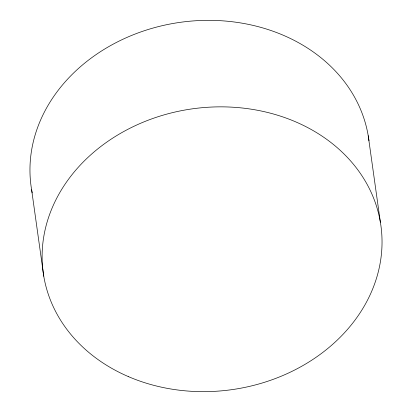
<?xml version="1.0" encoding="UTF-8"?>
<svg xmlns="http://www.w3.org/2000/svg" width="412" height="412" viewBox="0 0 412 412"><rect width="100%" height="100%" fill="white"/><g stroke="black" fill="none" stroke-linecap="round" stroke-linejoin="round"><path stroke-width="0.62" d="M368.23 135.759L380.384 222.264M31.616 189.736L43.77 276.241M32.188 192.878A170.47 141.79 -8 0 1 177.402 22.748A170.47 141.79 -8 0 1 368.972 140.816M128.389 376.609A170.47 141.79 -8 0 0 382.032 240.747A170.47 141.79 -8 0 0 125.809 130.403A170.47 141.79 -8 0 0 128.389 376.609"/></g></svg>
